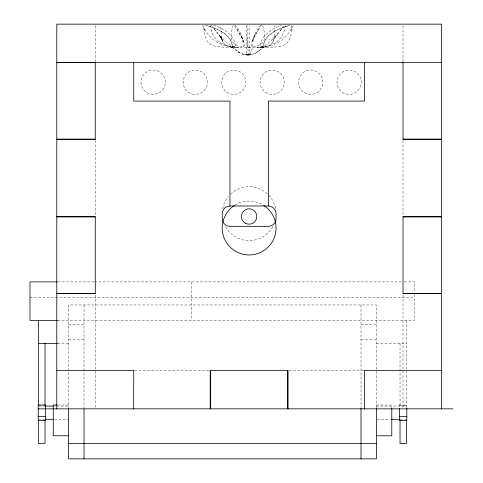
<?xml version="1.0" encoding="UTF-8"?>
<svg xmlns="http://www.w3.org/2000/svg" width="483" height="483" viewBox="0 0 483 483"><rect width="100%" height="100%" fill="white"/><g stroke="black" fill="none" stroke-linecap="round" stroke-linejoin="round"><path stroke-width="0.36" stroke-dasharray="2.42 1.81" d="M293.41 25.412L288.514 33.363L283.424 38.767A23.069 15.534 -36.9 0 1 277.52 42.878L270.794 45.698L263.253 47.231C259.377 50.981 254.39 54.851 248.775 54.802L248.033 51.922L247.864 46.012M247.864 45.686L247.864 45.299M247.864 44.853L247.864 44.345M247.864 43.772L247.864 43.126M247.864 42.401L247.864 41.598M247.864 40.711L247.864 39.733M247.864 38.658L247.864 37.493M274.984 25.502C274.724 31.401 275.087 37.837 272.026 43.126C268.681 47.974 262.028 47.05 256.908 47.231C261.285 47.678 265.276 45.535 268.578 42.878A23.069 6.551 -51.9 0 0 273.191 38.767L278.987 32.337L284.481 25.158M291.738 25.502C291.527 32.059 291.412 40.258 285.368 44.345C278.395 48.083 270.112 46.917 262.498 47.231L265.855 46.863M285.121 25.412C284.831 30.224 283.255 35.072 280.074 38.767A23.069 18.583 3.6 0 1 275.129 42.878L268.542 45.698L260.313 47.231C260.246 35.591 271.754 28.708 281.492 25.406M202.323 25.412L207.219 33.363L212.309 38.767A23.069 15.534 36.9 0 0 218.213 42.878L224.939 45.698L232.48 47.231L263.253 47.231C263.893 33.949 278.872 28.63 289.607 25.351M263.253 47.231C263.851 34.148 278.54 28.805 289.051 25.502M274.302 36.225L272.853 41.598L276.451 35.307L275.594 36.43L281.601 29.04M291.569 30.055L292.13 27.875M254.71 34.498L252.102 41.653L255.61 34.353L261.448 25.158M233.132 25.412L231.067 33.363L231.315 38.767A23.069 14.532 -40.4 0 0 233.404 42.878L237.334 45.698L243.112 47.231L244.223 45.698L244.006 42.878A23.069 4.933 52.7 0 0 242.442 38.767L234.285 25.158M258.864 29.04L253.291 38.767A23.069 4.933 -52.7 0 0 251.728 42.878L251.504 45.698L252.621 47.231L258.393 45.698L262.329 42.878A23.069 14.532 40.4 0 0 264.418 38.767L264.666 33.363L262.601 25.412M260.977 25.14L257.119 29.711L254.444 35.241L252.953 41.731L252.621 47.231L250.538 53.003L249.053 54.923L250.973 54.657M260.367 49.846L261.327 49.037M259.407 50.6L255.61 53.003L251.872 54.446M256.558 52.49L257.499 51.922M262.263 46.628L260.313 47.231M250.955 54.657L249.071 54.923L250.043 54.802M249.403 54.893L249.971 54.802L249.077 54.923L250.097 54.802L249.361 54.893M247.864 47.231L250.116 47.153L247.864 47.225L247.864 25.14M248.552 54.923C250.544 54.923 242.659 54.941 249.131 54.905L249.137 25.647M248.769 54.923L246.807 54.923L248.962 54.923M247.042 54.923L247.079 54.923M248.461 54.923L247.248 54.923L248.099 54.923M248.316 54.923L248.817 54.923M57.809 281.891L93.877 281.891M94.632 281.891L403.383 281.891M404.138 281.891L414.692 281.891L414.692 293.96M30 297.28L414.692 297.28M57.592 320.362L414.692 320.362L414.692 294.715M68.64 324.208L84.03 324.208M361.006 324.208L376.396 324.208M68.64 339.597L84.03 339.597M361.006 339.597L376.396 339.597M57.592 343.443L68.64 343.443M376.396 343.443L406.595 343.443M134.479 370.37L209.453 370.37M289.118 370.37L363.82 370.37M57.652 404.995L68.64 404.995M376.396 404.995L391.785 404.995L391.785 407.501M38.229 405.762L44.828 405.762M399.477 405.762L406.813 405.762M38.96 406.076L44.828 406.076M54.494 406.076L55.986 406.076M56.728 406.076L68.64 406.076M376.396 406.076L406.813 406.076M38.229 419.298L44.828 419.298M54.494 419.298L67.898 419.298M377.138 419.298L390.542 419.298M400.208 419.298L406.813 419.298M244.778 54.657L246.668 54.923L242.937 54.174L239.176 52.49L232.48 47.231C231.882 34.148 217.193 28.805 206.682 25.502M246.584 54.917L245.612 54.802L246.366 54.893M221.431 36.225L222.88 41.598L220.93 37.106L222.536 38.767A23.069 6.551 51.9 0 0 227.155 42.878C230.476 45.535 234.406 47.672 238.819 47.231L230.27 46.869L225.833 45.299L223.707 43.126L220.93 37.106L211.252 25.158M229.872 46.863L233.229 47.231C225.621 46.917 217.338 48.083 210.365 44.345C204.321 40.258 204.206 32.059 203.989 25.502M213.534 25.14C223.484 28.455 235.463 35.289 235.42 47.231L227.191 45.698L220.604 42.878A23.069 18.583 -3.6 0 1 215.66 38.767C212.478 35.072 210.902 30.224 210.612 25.412M234.128 46.863L235.42 47.231M243.855 54.446L240.123 53.003L237.28 51.289M205.432 25.14C216.36 28.449 231.78 33.671 232.48 47.231M238.234 51.922L239.176 52.49M235.366 49.846L236.32 50.6M232.486 47.231L234.406 49.037M234.75 25.14C240.902 30.658 243.203 39.208 243.112 47.231M214.132 29.04L221.908 38.658L219.282 35.307L222.518 40.711L220.109 36.225L222.198 39.733L221.238 34.848L220.749 25.502M236.869 29.04L241.627 37.106L243.631 41.653L241.023 34.498M203.603 27.875L204.164 30.055M406.813 407.555L406.813 404.995L399.477 404.995L399.477 407.555M406.595 320.362L406.595 404.995M403.015 25.659L403.015 61.866M403.015 140.311L403.015 215.744M403.015 294.944L403.015 369.616M403.015 371.125L403.015 408.087M400.033 343.443L400.033 404.995M376.396 407.555L376.396 304.972L68.64 304.972L68.64 408.31M361.006 304.972L361.006 407.555M246.759 25.647L246.759 54.905M191.57 281.891L191.57 320.362M95.26 25.629L95.26 62.645M95.26 140.336L95.26 215.768M95.26 294.968L95.26 369.646M95.26 371.125L95.26 408.111M84.03 304.972L84.03 408.31M234.98 205.13A26.927 26.927 0 0 1 263.295 205.13M272.726 226.66A26.927 26.927 0 0 1 225.531 226.66M222.645 208.789A26.927 26.927 0 0 1 228.218 196.714M230.584 194.16A26.927 26.927 0 0 1 275.606 208.789M342.338 92.295A12.166 12.166 0 0 0 361.29 83.088A12.166 12.166 0 0 0 343.842 71.279A12.166 12.166 0 0 0 342.338 92.295M304.604 92.754A12.166 12.166 0 0 0 322.855 82.219A12.166 12.166 0 0 0 304.604 71.683A12.166 12.166 0 0 0 304.604 92.754M265.402 92.295A12.166 12.166 0 0 0 284.354 83.088A12.166 12.166 0 0 0 266.906 71.279A12.166 12.166 0 0 0 265.402 92.295M226.932 92.295A12.166 12.166 0 0 0 245.883 83.088A12.166 12.166 0 0 0 228.435 71.279A12.166 12.166 0 0 0 226.932 92.295M188.461 92.295A12.166 12.166 0 0 0 207.418 83.088A12.166 12.166 0 0 0 189.964 71.279A12.166 12.166 0 0 0 188.461 92.295M147.067 92.754A12.166 12.166 0 0 0 165.313 82.219A12.166 12.166 0 0 0 147.067 71.683A12.166 12.166 0 0 0 147.067 92.754"/><path stroke-width="0.72" d="M56.795 62.591L441.486 62.621M56.795 62.645L95.26 62.645M403.015 139.092L441.486 139.092M56.795 139.122L95.26 139.122M56.795 139.557L95.26 139.557L95.26 62.591M441.486 139.557L403.015 139.557L403.015 62.591M229.956 205.993L268.361 205.993A7.692 7.692 0 0 1 276.053 213.691L276.053 218.636A7.692 7.692 0 0 1 268.361 226.334L229.956 226.334A7.692 7.692 0 0 1 222.265 218.636L222.265 213.691A7.692 7.692 0 0 1 229.956 205.993L229.956 101.086L133.731 101.086L133.731 62.621M56.795 216.523L95.26 216.523L95.26 293.489L56.795 293.489M441.486 216.493L403.015 216.493L403.015 293.459L441.486 293.459M56.795 216.958L95.26 216.958M403.015 216.958L441.486 216.958M57.054 281.891L30 281.891L30 320.362L57.592 320.362M56.795 293.435L95.26 293.435M403.015 293.435L441.486 293.435M38.441 343.443L57.592 343.443M56.795 370.37L133.731 370.37L133.706 408.841M364.544 370.37L441.486 370.37M56.922 404.995L53.257 404.995L53.257 435.769L68.64 435.769M45.559 406.076L53.009 406.076M38.229 408.841L45.559 408.841M45.788 408.841L453 408.841M38.229 416.533L45.559 416.533M399.477 416.533L406.813 416.533M45.559 419.298L53.009 419.298M391.284 419.298L399.477 419.298M376.396 435.769L391.785 435.769L391.785 408.437M68.64 443.46L376.396 443.46M441.486 408.841L441.486 24.15L56.795 24.15L56.795 408.866M406.813 408.28L406.813 420.379L399.477 420.379L399.477 408.268M406.595 420.379L406.595 443.46L400.033 443.46L400.033 420.379M376.396 408.063L376.396 458.85L68.64 458.85L68.64 408.751M364.544 62.621L364.544 101.086L268.361 101.086L268.361 205.993M364.574 370.37L364.544 408.841M361.006 408.31L361.006 458.85M288.073 408.841L288.073 370.37L210.208 370.37L210.208 408.841M287.608 370.37L287.608 408.841M210.666 370.37L210.666 408.841M84.03 409.065L84.03 458.85M45.004 343.443L45.004 404.995M45.004 420.379L45.004 443.46L38.441 443.46L38.441 420.379M38.441 320.362L38.441 404.995M263.875 205.498A26.927 26.927 0 0 1 269.442 245.72A26.927 26.927 0 0 1 228.833 245.72A26.927 26.927 0 0 1 234.4 205.498M45.559 404.995L38.229 404.995L38.229 420.379L45.559 420.379L45.559 404.995M245.292 223.158A7.692 7.692 0 0 0 256.829 216.493A7.692 7.692 0 0 0 245.292 209.833A7.692 7.692 0 0 0 245.292 223.158"/></g></svg>
